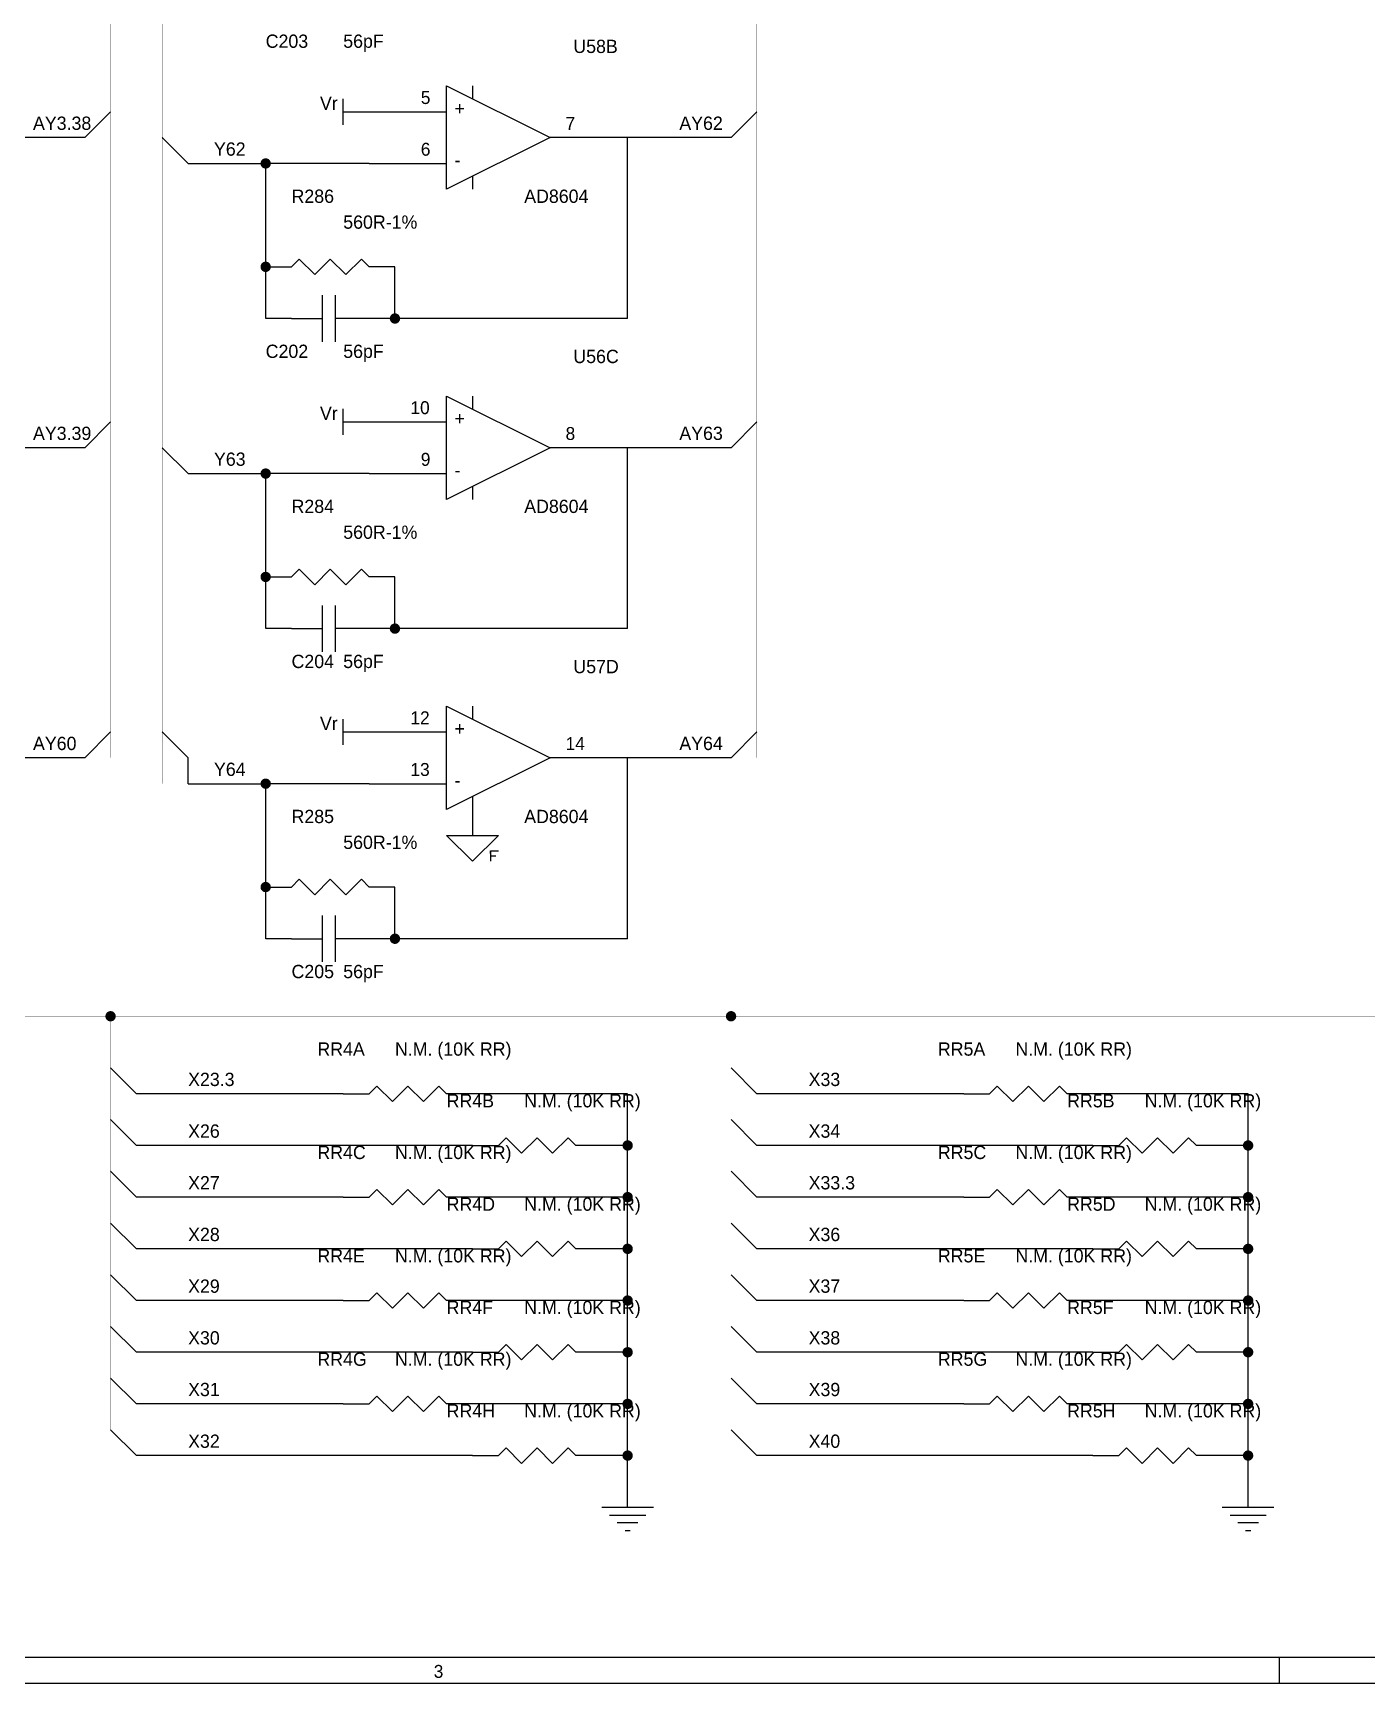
# Model space of a CAD drawing. Extents: x -3 to 838, y 3 to 596.
# Drawn here: x 381 to 512.1, y 2.5 to 164.7 of the extents above; entities that cross this region are included whole.
import ezdxf

# ---------------------------------------------------------------- set-up
doc = ezdxf.new("R2010")
doc.units = 0

msp = doc.modelspace()

# ---------------------------------------------------------------- linework, layer by layer
at = {"layer": 'PARTS'}
for p, q in [((414.02, 156.972), (421.64, 156.972)), ((439.42, 154.432), (431.8, 154.432)), ((414.02, 151.892), (421.64, 151.892)), ((403.86, 141.732), (406.4, 141.732)), ((416.56, 141.732), (414.02, 141.732)), ((406.4, 136.652), (408.94, 136.652)), ((414.02, 136.652), (411.48, 136.652)), ((414.02, 126.492), (421.64, 126.492)), ((439.42, 123.952), (431.8, 123.952)), ((414.02, 121.412), (421.64, 121.412)), ((403.86, 111.252), (406.4, 111.252)), ((416.56, 111.252), (414.02, 111.252)), ((406.4, 106.172), (408.94, 106.172)), ((414.02, 106.172), (411.48, 106.172)), ((414.02, 96.012), (421.64, 96.012)), ((439.42, 93.472), (431.8, 93.472)), ((414.02, 90.932), (421.64, 90.932)), ((403.86, 80.772), (406.4, 80.772)), ((416.56, 80.772), (414.02, 80.772)), ((406.4, 75.692), (408.94, 75.692)), ((414.02, 75.692), (411.48, 75.692)), ((411.48, 60.452), (414.02, 60.452)), ((424.18, 60.452), (421.64, 60.452)), ((472.44, 60.452), (474.98, 60.452)), ((485.14, 60.452), (482.6, 60.452)), ((424.18, 55.372), (426.72, 55.372)), ((436.88, 55.372), (434.34, 55.372)), ((485.14, 55.372), (487.68, 55.372)), ((497.84, 55.372), (495.3, 55.372)), ((411.48, 50.292), (414.02, 50.292)), ((424.18, 50.292), (421.64, 50.292)), ((472.44, 50.292), (474.98, 50.292)), ((485.14, 50.292), (482.6, 50.292)), ((424.18, 45.212), (426.72, 45.212)), ((436.88, 45.212), (434.34, 45.212)), ((485.14, 45.212), (487.68, 45.212)), ((497.84, 45.212), (495.3, 45.212)), ((411.48, 40.132), (414.02, 40.132)), ((424.18, 40.132), (421.64, 40.132)), ((472.44, 40.132), (474.98, 40.132)), ((485.14, 40.132), (482.6, 40.132)), ((424.18, 35.052), (426.72, 35.052)), ((436.88, 35.052), (434.34, 35.052)), ((485.14, 35.052), (487.68, 35.052)), ((497.84, 35.052), (495.3, 35.052)), ((411.48, 29.972), (414.02, 29.972)), ((424.18, 29.972), (421.64, 29.972)), ((472.44, 29.972), (474.98, 29.972)), ((485.14, 29.972), (482.6, 29.972)), ((424.18, 24.892), (426.72, 24.892)), ((436.88, 24.892), (434.34, 24.892)), ((485.14, 24.892), (487.68, 24.892)), ((497.84, 24.892), (495.3, 24.892))]:
    msp.add_line(p, q, dxfattribs=at)
for points in [[(421.64, 159.512), (431.8, 154.432)], [(421.64, 149.352), (421.64, 159.512)], [(424.18, 159.512), (424.18, 158.242)], [(411.48, 155.702), (411.48, 158.242)], [(411.48, 156.972), (414.02, 156.972)], [(431.8, 154.432), (421.64, 149.352)], [(424.18, 150.622), (424.18, 149.352)], [(406.4, 141.732), (407.162, 142.494)], [(407.162, 142.494), (408.686, 140.97)], [(408.686, 140.97), (410.21, 142.494)], [(410.21, 142.494), (411.734, 140.97)], [(411.734, 140.97), (413.258, 142.494)], [(413.258, 142.494), (414.02, 141.732)], [(409.448, 134.366), (409.448, 138.938)], [(410.718, 134.366), (410.718, 138.938)], [(408.94, 136.652), (409.448, 136.652)], [(411.48, 136.652), (410.718, 136.652)], [(421.64, 129.032), (431.8, 123.952)], [(421.64, 118.872), (421.64, 129.032)], [(424.18, 129.032), (424.18, 127.762)], [(411.48, 125.222), (411.48, 127.762)], [(411.48, 126.492), (414.02, 126.492)], [(431.8, 123.952), (421.64, 118.872)], [(424.18, 120.142), (424.18, 118.872)], [(406.4, 111.252), (407.162, 112.014)], [(407.162, 112.014), (408.686, 110.49)], [(408.686, 110.49), (410.21, 112.014)], [(410.21, 112.014), (411.734, 110.49)], [(411.734, 110.49), (413.258, 112.014)], [(413.258, 112.014), (414.02, 111.252)], [(409.448, 103.886), (409.448, 108.458)], [(410.718, 103.886), (410.718, 108.458)], [(408.94, 106.172), (409.448, 106.172)], [(411.48, 106.172), (410.718, 106.172)], [(421.64, 98.552), (431.8, 93.472)], [(421.64, 88.392), (421.64, 98.552)], [(424.18, 98.552), (424.18, 97.282)], [(411.48, 94.742), (411.48, 97.282)], [(411.48, 96.012), (414.02, 96.012)], [(431.8, 93.472), (421.64, 88.392)], [(424.18, 89.662), (424.18, 88.392)], [(421.64, 85.852), (426.72, 85.852)], [(424.18, 83.312), (421.64, 85.852)], [(426.72, 85.852), (424.18, 83.312)], [(425.958, 84.328), (426.72, 84.328)], [(425.958, 84.074), (425.958, 84.328)], [(425.958, 84.328), (425.958, 83.312)], [(426.466, 83.82), (425.958, 83.82)], [(406.4, 80.772), (407.162, 81.534)], [(407.162, 81.534), (408.686, 80.01)], [(408.686, 80.01), (410.21, 81.534)], [(410.21, 81.534), (411.734, 80.01)], [(411.734, 80.01), (413.258, 81.534)], [(413.258, 81.534), (414.02, 80.772)], [(409.448, 73.406), (409.448, 77.978)], [(410.718, 73.406), (410.718, 77.978)], [(408.94, 75.692), (409.448, 75.692)], [(411.48, 75.692), (410.718, 75.692)], [(414.02, 60.452), (414.782, 61.214)], [(414.782, 61.214), (416.306, 59.69)], [(416.306, 59.69), (417.83, 61.214)], [(417.83, 61.214), (419.354, 59.69)], [(419.354, 59.69), (420.878, 61.214)], [(420.878, 61.214), (421.64, 60.452)], [(474.98, 60.452), (475.742, 61.214)], [(475.742, 61.214), (477.266, 59.69)], [(477.266, 59.69), (478.79, 61.214)], [(478.79, 61.214), (480.314, 59.69)], [(480.314, 59.69), (481.838, 61.214)], [(481.838, 61.214), (482.6, 60.452)], [(426.72, 55.372), (427.482, 56.134)], [(427.482, 56.134), (429.006, 54.61)], [(429.006, 54.61), (430.53, 56.134)], [(430.53, 56.134), (432.054, 54.61)], [(432.054, 54.61), (433.578, 56.134)], [(433.578, 56.134), (434.34, 55.372)], [(487.68, 55.372), (488.442, 56.134)], [(488.442, 56.134), (489.966, 54.61)], [(489.966, 54.61), (491.49, 56.134)], [(491.49, 56.134), (493.014, 54.61)], [(493.014, 54.61), (494.538, 56.134)], [(494.538, 56.134), (495.3, 55.372)], [(414.02, 50.292), (414.782, 51.054)], [(414.782, 51.054), (416.306, 49.53)], [(416.306, 49.53), (417.83, 51.054)], [(417.83, 51.054), (419.354, 49.53)], [(419.354, 49.53), (420.878, 51.054)], [(420.878, 51.054), (421.64, 50.292)], [(474.98, 50.292), (475.742, 51.054)], [(475.742, 51.054), (477.266, 49.53)], [(477.266, 49.53), (478.79, 51.054)], [(478.79, 51.054), (480.314, 49.53)], [(480.314, 49.53), (481.838, 51.054)], [(481.838, 51.054), (482.6, 50.292)], [(426.72, 45.212), (427.482, 45.974)], [(427.482, 45.974), (429.006, 44.45)], [(429.006, 44.45), (430.53, 45.974)], [(430.53, 45.974), (432.054, 44.45)], [(432.054, 44.45), (433.578, 45.974)], [(433.578, 45.974), (434.34, 45.212)], [(487.68, 45.212), (488.442, 45.974)], [(488.442, 45.974), (489.966, 44.45)], [(489.966, 44.45), (491.49, 45.974)], [(491.49, 45.974), (493.014, 44.45)], [(493.014, 44.45), (494.538, 45.974)], [(494.538, 45.974), (495.3, 45.212)], [(414.02, 40.132), (414.782, 40.894)], [(414.782, 40.894), (416.306, 39.37)], [(416.306, 39.37), (417.83, 40.894)], [(417.83, 40.894), (419.354, 39.37)], [(419.354, 39.37), (420.878, 40.894)], [(420.878, 40.894), (421.64, 40.132)], [(474.98, 40.132), (475.742, 40.894)], [(475.742, 40.894), (477.266, 39.37)], [(477.266, 39.37), (478.79, 40.894)], [(478.79, 40.894), (480.314, 39.37)], [(480.314, 39.37), (481.838, 40.894)], [(481.838, 40.894), (482.6, 40.132)], [(426.72, 35.052), (427.482, 35.814)], [(427.482, 35.814), (429.006, 34.29)], [(429.006, 34.29), (430.53, 35.814)], [(430.53, 35.814), (432.054, 34.29)], [(432.054, 34.29), (433.578, 35.814)], [(433.578, 35.814), (434.34, 35.052)], [(487.68, 35.052), (488.442, 35.814)], [(488.442, 35.814), (489.966, 34.29)], [(489.966, 34.29), (491.49, 35.814)], [(491.49, 35.814), (493.014, 34.29)], [(493.014, 34.29), (494.538, 35.814)], [(494.538, 35.814), (495.3, 35.052)], [(414.02, 29.972), (414.782, 30.734)], [(414.782, 30.734), (416.306, 29.21)], [(416.306, 29.21), (417.83, 30.734)], [(417.83, 30.734), (419.354, 29.21)], [(419.354, 29.21), (420.878, 30.734)], [(420.878, 30.734), (421.64, 29.972)], [(474.98, 29.972), (475.742, 30.734)], [(475.742, 30.734), (477.266, 29.21)], [(477.266, 29.21), (478.79, 30.734)], [(478.79, 30.734), (480.314, 29.21)], [(480.314, 29.21), (481.838, 30.734)], [(481.838, 30.734), (482.6, 29.972)], [(426.72, 24.892), (427.482, 25.654)], [(427.482, 25.654), (429.006, 24.13)], [(429.006, 24.13), (430.53, 25.654)], [(430.53, 25.654), (432.054, 24.13)], [(432.054, 24.13), (433.578, 25.654)], [(433.578, 25.654), (434.34, 24.892)], [(487.68, 24.892), (488.442, 25.654)], [(488.442, 25.654), (489.966, 24.13)], [(489.966, 24.13), (491.49, 25.654)], [(491.49, 25.654), (493.014, 24.13)], [(493.014, 24.13), (494.538, 25.654)], [(494.538, 25.654), (495.3, 24.892)], [(436.88, 19.812), (441.96, 19.812)], [(497.84, 19.812), (502.92, 19.812)], [(437.642, 19.05), (441.198, 19.05)], [(440.436, 18.288), (438.404, 18.288)], [(498.602, 19.05), (502.158, 19.05)], [(501.396, 18.288), (499.364, 18.288)], [(439.166, 17.526), (439.674, 17.526)], [(500.126, 17.526), (500.634, 17.526)]]:
    msp.add_lwpolyline(points, dxfattribs=at)
at = {"layer": 'TITLE'}
for points in [[(-2.54, 2.54), (838.454, 2.54), (838.454, 596.392), (-2.54, 596.392)], [(0, 5.08), (835.914, 5.08), (835.914, 593.852), (0, 593.852)]]:
    msp.add_lwpolyline(points, close=True, dxfattribs=at)
msp.add_lwpolyline([(503.428, 5.08), (503.428, 2.54)], dxfattribs=at)
at = {"layer": 'WIRE', "const_width": 0.02}
for points in [[(388.62, 200.152), (388.62, 156.972)], [(452.12, 200.152), (452.12, 156.972)], [(393.7, 197.612), (393.7, 154.432)], [(388.62, 156.972), (388.62, 126.492)], [(452.12, 156.972), (452.12, 126.492)], [(393.7, 154.432), (393.7, 123.952)], [(388.62, 126.492), (388.62, 96.012)], [(452.12, 126.492), (452.12, 96.012)], [(393.7, 123.952), (393.7, 96.012)], [(388.62, 96.012), (388.62, 93.472)], [(393.7, 96.012), (393.7, 90.932)], [(452.12, 96.012), (452.12, 93.472)], [(388.62, 68.072), (327.66, 68.072)], [(388.62, 62.992), (388.62, 68.072)], [(449.58, 68.072), (388.62, 68.072)], [(449.58, 62.992), (449.58, 68.072)], [(513.08, 68.072), (449.58, 68.072)], [(388.62, 57.912), (388.62, 62.992)], [(449.58, 57.912), (449.58, 62.992)], [(388.62, 52.832), (388.62, 57.912)], [(449.58, 52.832), (449.58, 57.912)], [(388.62, 47.752), (388.62, 52.832)], [(449.58, 47.752), (449.58, 52.832)], [(388.62, 42.672), (388.62, 47.752)], [(449.58, 42.672), (449.58, 47.752)], [(388.62, 37.592), (388.62, 42.672)], [(449.58, 37.592), (449.58, 42.672)], [(388.62, 32.512), (388.62, 37.592)], [(449.58, 32.512), (449.58, 37.592)], [(388.62, 27.432), (388.62, 32.512)], [(449.58, 27.432), (449.58, 32.512)]]:
    msp.add_lwpolyline(points, dxfattribs=at)
at = {"layer": 'WIRE'}
for points in [[(388.62, 156.972), (386.08, 154.432)], [(452.12, 156.972), (449.58, 154.432)], [(386.08, 154.432), (375.92, 154.432)], [(396.24, 151.892), (393.7, 154.432)], [(449.58, 154.432), (439.42, 154.432)], [(439.42, 136.652), (439.42, 154.432)], [(396.24, 151.892), (403.86, 151.892)], [(414.02, 151.892), (403.86, 151.892)], [(403.86, 141.732), (403.86, 151.892)], [(403.86, 136.652), (403.86, 141.732)], [(416.56, 136.652), (416.56, 141.732)], [(406.4, 136.652), (403.86, 136.652)], [(416.56, 136.652), (414.02, 136.652)], [(439.42, 136.652), (416.56, 136.652)], [(388.62, 126.492), (386.08, 123.952)], [(452.12, 126.492), (449.58, 123.952)], [(386.08, 123.952), (375.92, 123.952)], [(396.24, 121.412), (393.7, 123.952)], [(439.42, 106.172), (439.42, 123.952)], [(449.58, 123.952), (439.42, 123.952)], [(396.24, 121.412), (403.86, 121.412)], [(403.86, 111.252), (403.86, 121.412)], [(414.02, 121.412), (403.86, 121.412)], [(403.86, 106.172), (403.86, 111.252)], [(416.56, 106.172), (416.56, 111.252)], [(406.4, 106.172), (403.86, 106.172)], [(416.56, 106.172), (414.02, 106.172)], [(439.42, 106.172), (416.56, 106.172)], [(388.62, 96.012), (386.08, 93.472)], [(396.24, 93.472), (393.7, 96.012)], [(452.12, 96.012), (449.58, 93.472)], [(386.08, 93.472), (375.92, 93.472)], [(396.24, 90.932), (396.24, 93.472)], [(449.58, 93.472), (439.42, 93.472)], [(439.42, 75.692), (439.42, 93.472)], [(396.24, 90.932), (403.86, 90.932)], [(403.86, 80.772), (403.86, 90.932)], [(414.02, 90.932), (403.86, 90.932)], [(424.18, 88.392), (424.18, 85.852)], [(403.86, 75.692), (403.86, 80.772)], [(416.56, 75.692), (416.56, 80.772)], [(406.4, 75.692), (403.86, 75.692)], [(416.56, 75.692), (414.02, 75.692)], [(439.42, 75.692), (416.56, 75.692)], [(391.16, 60.452), (388.62, 62.992)], [(452.12, 60.452), (449.58, 62.992)], [(411.48, 60.452), (391.16, 60.452)], [(439.42, 60.452), (424.18, 60.452)], [(439.42, 55.372), (439.42, 60.452)], [(472.44, 60.452), (452.12, 60.452)], [(500.38, 60.452), (485.14, 60.452)], [(500.38, 55.372), (500.38, 60.452)], [(391.16, 55.372), (388.62, 57.912)], [(452.12, 55.372), (449.58, 57.912)], [(424.18, 55.372), (391.16, 55.372)], [(439.42, 55.372), (436.88, 55.372)], [(439.42, 50.292), (439.42, 55.372)], [(485.14, 55.372), (452.12, 55.372)], [(500.38, 55.372), (497.84, 55.372)], [(500.38, 50.292), (500.38, 55.372)], [(391.16, 50.292), (388.62, 52.832)], [(452.12, 50.292), (449.58, 52.832)], [(411.48, 50.292), (391.16, 50.292)], [(439.42, 50.292), (424.18, 50.292)], [(439.42, 45.212), (439.42, 50.292)], [(472.44, 50.292), (452.12, 50.292)], [(500.38, 50.292), (485.14, 50.292)], [(500.38, 45.212), (500.38, 50.292)], [(391.16, 45.212), (388.62, 47.752)], [(452.12, 45.212), (449.58, 47.752)], [(424.18, 45.212), (391.16, 45.212)], [(439.42, 45.212), (436.88, 45.212)], [(439.42, 40.132), (439.42, 45.212)], [(485.14, 45.212), (452.12, 45.212)], [(500.38, 45.212), (497.84, 45.212)], [(500.38, 40.132), (500.38, 45.212)], [(391.16, 40.132), (388.62, 42.672)], [(452.12, 40.132), (449.58, 42.672)], [(411.48, 40.132), (391.16, 40.132)], [(439.42, 40.132), (424.18, 40.132)], [(439.42, 35.052), (439.42, 40.132)], [(472.44, 40.132), (452.12, 40.132)], [(500.38, 40.132), (485.14, 40.132)], [(500.38, 35.052), (500.38, 40.132)], [(391.16, 35.052), (388.62, 37.592)], [(452.12, 35.052), (449.58, 37.592)], [(424.18, 35.052), (391.16, 35.052)], [(439.42, 35.052), (436.88, 35.052)], [(439.42, 29.972), (439.42, 35.052)], [(485.14, 35.052), (452.12, 35.052)], [(500.38, 35.052), (497.84, 35.052)], [(500.38, 29.972), (500.38, 35.052)], [(391.16, 29.972), (388.62, 32.512)], [(452.12, 29.972), (449.58, 32.512)], [(411.48, 29.972), (391.16, 29.972)], [(439.42, 29.972), (424.18, 29.972)], [(439.42, 24.892), (439.42, 29.972)], [(472.44, 29.972), (452.12, 29.972)], [(500.38, 29.972), (485.14, 29.972)], [(500.38, 24.892), (500.38, 29.972)], [(391.16, 24.892), (388.62, 27.432)], [(452.12, 24.892), (449.58, 27.432)], [(424.18, 24.892), (391.16, 24.892)], [(439.42, 24.892), (436.88, 24.892)], [(439.42, 19.812), (439.42, 24.892)], [(485.14, 24.892), (452.12, 24.892)], [(500.38, 24.892), (497.84, 24.892)], [(500.38, 19.812), (500.38, 24.892)]]:
    msp.add_lwpolyline(points, dxfattribs=at)
at = {"layer": 'WIRE', "const_width": 0.508}
for points in [[(403.606, 151.892, 1), (404.114, 151.892, 1)], [(403.606, 141.732, 1), (404.114, 141.732, 1)], [(416.306, 136.652, 1), (416.814, 136.652, 1)], [(403.606, 121.412, 1), (404.114, 121.412, 1)], [(403.606, 111.252, 1), (404.114, 111.252, 1)], [(416.306, 106.172, 1), (416.814, 106.172, 1)], [(403.606, 90.932, 1), (404.114, 90.932, 1)], [(403.606, 80.772, 1), (404.114, 80.772, 1)], [(416.306, 75.692, 1), (416.814, 75.692, 1)], [(388.366, 68.072, 1), (388.874, 68.072, 1)], [(449.326, 68.072, 1), (449.834, 68.072, 1)], [(439.166, 55.372, 1), (439.674, 55.372, 1)], [(500.126, 55.372, 1), (500.634, 55.372, 1)], [(439.166, 50.292, 1), (439.674, 50.292, 1)], [(500.126, 50.292, 1), (500.634, 50.292, 1)], [(439.166, 45.212, 1), (439.674, 45.212, 1)], [(500.126, 45.212, 1), (500.634, 45.212, 1)], [(439.166, 40.132, 1), (439.674, 40.132, 1)], [(500.126, 40.132, 1), (500.634, 40.132, 1)], [(439.166, 35.052, 1), (439.674, 35.052, 1)], [(500.126, 35.052, 1), (500.634, 35.052, 1)], [(439.166, 29.972, 1), (439.674, 29.972, 1)], [(500.126, 29.972, 1), (500.634, 29.972, 1)], [(439.166, 24.892, 1), (439.674, 24.892, 1)], [(500.126, 24.892, 1), (500.634, 24.892, 1)]]:
    msp.add_lwpolyline(points, format="xyb", close=True, dxfattribs=at)

# ---------------------------------------------------------------- texts
at = {"layer": 'PARTS'}
for s, p in [('5', (419.1, 157.734)), ('7', (433.324, 155.194)), ('6', (419.1, 152.654)), ('10', (418.084, 127.254)), ('8', (433.324, 124.714)), ('9', (419.1, 122.174)), ('12', (418.084, 96.774)), ('14', (433.324, 94.234)), ('13', (418.084, 91.694))]:
    msp.add_text(s, height=1.27, dxfattribs=at).set_placement(p)
at = {"layer": 'PARTTEXT'}
for s, p in [('C203', (403.86, 163.2563)), ('56pF', (411.48, 163.2563)), ('U58B', (434.086, 162.7483)), ('Vr', (409.194, 157.1603)), ('+', (422.402, 156.6523)), ('-', (422.402, 151.5723)), ('R286', (406.4, 148.0163)), ('AD8604', (429.26, 148.0163)), ('560R-1%', (411.48, 145.4763)), ('C202', (403.86, 132.7763)), ('56pF', (411.48, 132.7763)), ('U56C', (434.086, 132.2683)), ('Vr', (409.194, 126.6803)), ('+', (422.402, 126.1723)), ('-', (422.402, 121.0923)), ('R284', (406.4, 117.5363)), ('AD8604', (429.26, 117.5363)), ('560R-1%', (411.48, 114.9963)), ('C204', (406.4, 102.2963)), ('56pF', (411.48, 102.2963)), ('U57D', (434.086, 101.7883)), ('Vr', (409.194, 96.2003)), ('+', (422.402, 95.6923)), ('-', (422.402, 90.6123)), ('R285', (406.4, 87.0563)), ('AD8604', (429.26, 87.0563)), ('560R-1%', (411.48, 84.5163)), ('C205', (406.4, 71.8163)), ('56pF', (411.48, 71.8163)), ('RR4A', (408.94, 64.1963)), ('N.M. (10K RR)', (416.56, 64.1963)), ('RR5A', (469.9, 64.1963)), ('N.M. (10K RR)', (477.52, 64.1963)), ('RR4B', (421.64, 59.1163)), ('N.M. (10K RR)', (429.26, 59.1163)), ('RR5B', (482.6, 59.1163)), ('N.M. (10K RR)', (490.22, 59.1163)), ('RR4C', (408.94, 54.0363)), ('N.M. (10K RR)', (416.56, 54.0363)), ('RR5C', (469.9, 54.0363)), ('N.M. (10K RR)', (477.52, 54.0363)), ('N.M. (10K RR)', (429.26, 48.9563)), ('N.M. (10K RR)', (490.22, 48.9563)), ('RR4D', (421.64, 48.9563)), ('RR5D', (482.6, 48.9563)), ('RR4E', (408.94, 43.8763)), ('N.M. (10K RR)', (416.56, 43.8763)), ('RR5E', (469.9, 43.8763)), ('N.M. (10K RR)', (477.52, 43.8763)), ('RR4F', (421.64, 38.7963)), ('N.M. (10K RR)', (429.26, 38.7963)), ('RR5F', (482.6, 38.7963)), ('N.M. (10K RR)', (490.22, 38.7963)), ('RR4G', (408.94, 33.7163)), ('N.M. (10K RR)', (416.56, 33.7163)), ('RR5G', (469.9, 33.7163)), ('N.M. (10K RR)', (477.52, 33.7163)), ('RR4H', (421.64, 28.6363)), ('N.M. (10K RR)', (429.26, 28.6363)), ('RR5H', (482.6, 28.6363)), ('N.M. (10K RR)', (490.22, 28.6363))]:
    msp.add_text(s, height=1.3057, dxfattribs=at).set_placement(p)
at = {"layer": 'TITLE'}
msp.add_text('3', height=1.27, dxfattribs=at).set_placement((420.37, 3.048))
at = {"layer": 'WIRETEXT'}
for s, p in [('AY3.38', (381, 155.194)), ('AY62', (444.5, 155.194)), ('Y62', (398.78, 152.654)), ('AY3.39', (381, 124.714)), ('AY63', (444.5, 124.714)), ('Y63', (398.78, 122.174)), ('AY60', (381, 94.234)), ('AY64', (444.5, 94.234)), ('Y64', (398.78, 91.694)), ('X23.3', (396.24, 61.214)), ('X33', (457.2, 61.214)), ('X26', (396.24, 56.134)), ('X34', (457.2, 56.134)), ('X27', (396.24, 51.054)), ('X33.3', (457.2, 51.054)), ('X28', (396.24, 45.974)), ('X36', (457.2, 45.974)), ('X29', (396.24, 40.894)), ('X37', (457.2, 40.894)), ('X30', (396.24, 35.814)), ('X38', (457.2, 35.814)), ('X31', (396.24, 30.734)), ('X39', (457.2, 30.734)), ('X32', (396.24, 25.654)), ('X40', (457.2, 25.654))]:
    msp.add_text(s, height=1.3057, dxfattribs=at).set_placement(p)

doc.saveas('drawing.dxf')
